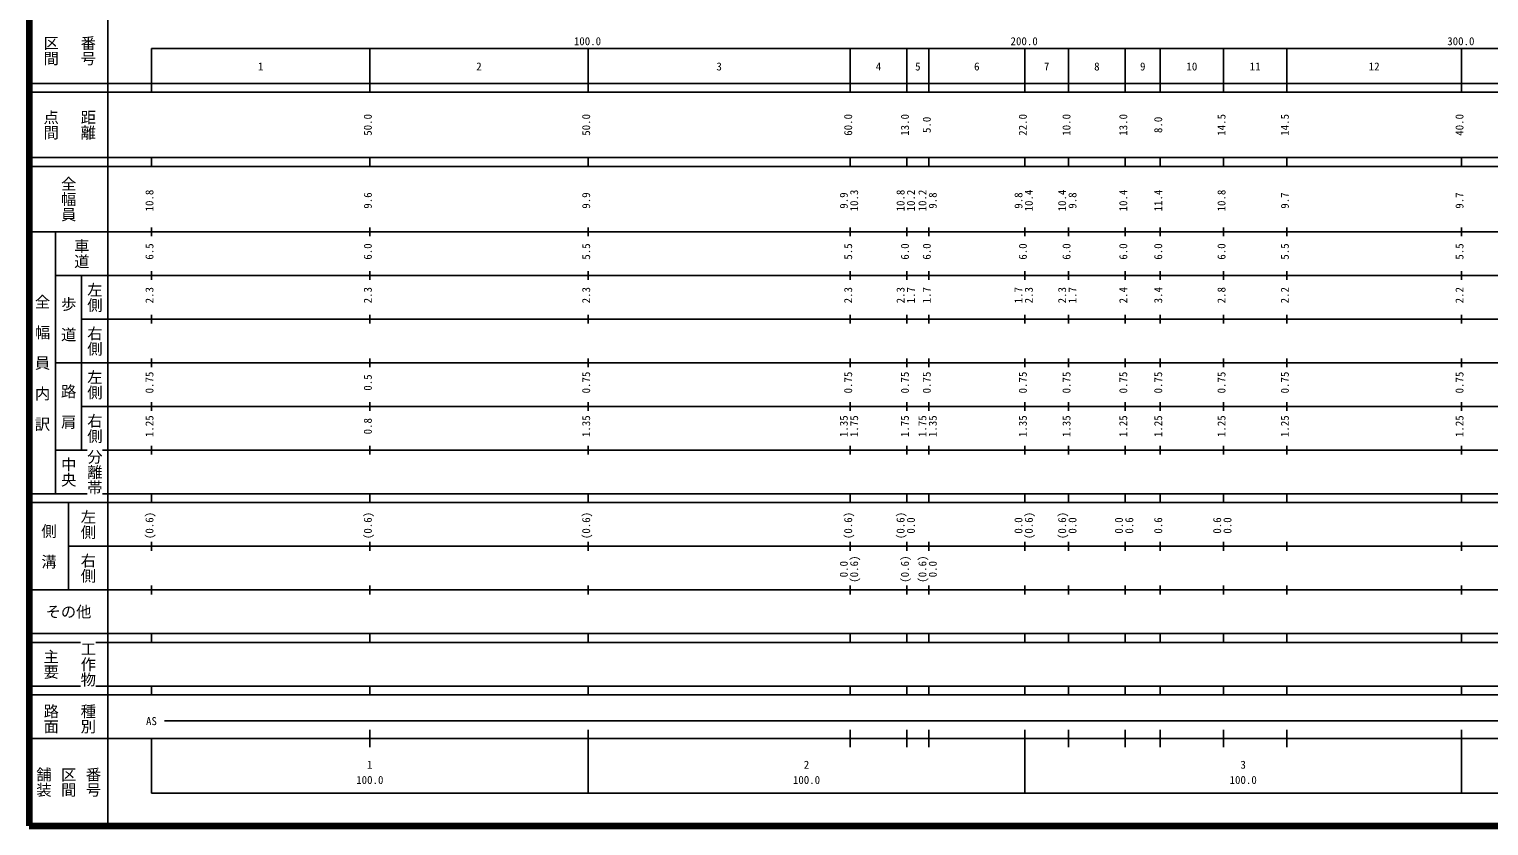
# Model space of a CAD drawing. Units: millimetres on the paper, enlarged 1000 times. Extents: x -2145 to 637855, y -94315 to 265685.
# Drawn here: x -2145 to 332104, y -94315 to 88094 of the extents above; entities that cross this region are included whole.
import ezdxf
from ezdxf.enums import TextEntityAlignment as Align

# ---------------------------------------------------------------- set-up
doc = ezdxf.new("R2010")
doc.units = ezdxf.units.MM
doc.header["$LTSCALE"] = 1000
doc.layers.add('M-TTL', color=2, linetype='Continuous', lineweight=140)
doc.layers.add('M-TTL-BAND', color=7, linetype='Continuous', lineweight=25)
doc.styles.add('@ＭＳ ゴシック', font='')
doc.styles.add('ＭＳ ゴシック', font='')
doc.styles.get('@ＭＳ ゴシック').set_extended_font_data('@MS Gothic')
doc.styles.get('ＭＳ ゴシック').set_extended_font_data('MS Gothic')

msp = doc.modelspace()

# ---------------------------------------------------------------- linework, layer by layer
at = {"layer": 'M-TTL'}
for p, q in [((-2145, 265685), (-2145, -94315)), ((-2145, -94315), (637855, -94315))]:
    msp.add_line(p, q, dxfattribs=at)
at = {"layer": 'M-TTL-BAND'}
for p, q in [((15855, 255685), (15855, -94315)), ((25855, 83685), (536855, 83685)), ((25855, 83685), (25855, 73685)), ((75855, 73685), (75855, 83685)), ((125855, 73685), (125855, 83685)), ((185855, 73685), (185855, 83685)), ((198855, 73685), (198855, 83685)), ((203855, 73685), (203855, 83685)), ((225855, 73685), (225855, 83685)), ((235855, 73685), (235855, 83685)), ((248855, 73685), (248855, 83685)), ((256855, 73685), (256855, 83685)), ((271355, 73685), (271355, 83685)), ((285855, 73685), (285855, 83685)), ((325855, 73685), (325855, 83685)), ((-2145, 75685), (536855, 75685)), ((-2145, 73685), (536855, 73685)), ((-2145, 58685), (536855, 58685)), ((25855, 56685), (25855, 58685)), ((75855, 56685), (75855, 58685)), ((125855, 56685), (125855, 58685)), ((185855, 56685), (185855, 58685)), ((198855, 56685), (198855, 58685)), ((203855, 56685), (203855, 58685)), ((225855, 56685), (225855, 58685)), ((235855, 56685), (235855, 58685)), ((248855, 56685), (248855, 58685)), ((256855, 56685), (256855, 58685)), ((271355, 56685), (271355, 58685)), ((285855, 56685), (285855, 58685)), ((325855, 56685), (325855, 58685)), ((-2145, 56685), (536855, 56685)), ((-2145, 41685), (536855, 41685)), ((3855, -18315), (3855, 41685)), ((25855, 40685), (25855, 42685)), ((75855, 40685), (75855, 42685)), ((125855, 40685), (125855, 42685)), ((185855, 40685), (185855, 42685)), ((198855, 40685), (198855, 42685)), ((203855, 40685), (203855, 42685)), ((225855, 40685), (225855, 42685)), ((235855, 40685), (235855, 42685)), ((248855, 40685), (248855, 42685)), ((256855, 40685), (256855, 42685)), ((271355, 40685), (271355, 42685)), ((285855, 40685), (285855, 42685)), ((325855, 40685), (325855, 42685)), ((3855, 31685), (536855, 31685)), ((9855, 31685), (9855, -8315)), ((25855, 30685), (25855, 32685)), ((75855, 30685), (75855, 32685)), ((125855, 30685), (125855, 32685)), ((185855, 30685), (185855, 32685)), ((198855, 30685), (198855, 32685)), ((203855, 30685), (203855, 32685)), ((225855, 30685), (225855, 32685)), ((235855, 30685), (235855, 32685)), ((248855, 30685), (248855, 32685)), ((256855, 30685), (256855, 32685)), ((271355, 30685), (271355, 32685)), ((285855, 30685), (285855, 32685)), ((325855, 30685), (325855, 32685)), ((9855, 21685), (536855, 21685)), ((25855, 20685), (25855, 22685)), ((75855, 20685), (75855, 22685)), ((125855, 20685), (125855, 22685)), ((185855, 20685), (185855, 22685)), ((198855, 20685), (198855, 22685)), ((203855, 20685), (203855, 22685)), ((225855, 20685), (225855, 22685)), ((235855, 20685), (235855, 22685)), ((248855, 20685), (248855, 22685)), ((256855, 20685), (256855, 22685)), ((271355, 20685), (271355, 22685)), ((285855, 20685), (285855, 22685)), ((325855, 20685), (325855, 22685)), ((3855, 11685), (536855, 11685)), ((25855, 10685), (25855, 12685)), ((75855, 10685), (75855, 12685)), ((125855, 10685), (125855, 12685)), ((185855, 10685), (185855, 12685)), ((198855, 10685), (198855, 12685)), ((203855, 10685), (203855, 12685)), ((225855, 10685), (225855, 12685)), ((235855, 10685), (235855, 12685)), ((248855, 10685), (248855, 12685)), ((256855, 10685), (256855, 12685)), ((271355, 10685), (271355, 12685)), ((285855, 10685), (285855, 12685)), ((325855, 10685), (325855, 12685)), ((9855, 1685), (536855, 1685)), ((25855, 685), (25855, 2685)), ((75855, 685), (75855, 2685)), ((125855, 685), (125855, 2685)), ((185855, 685), (185855, 2685)), ((198855, 685), (198855, 2685)), ((203855, 685), (203855, 2685)), ((225855, 685), (225855, 2685)), ((235855, 685), (235855, 2685)), ((248855, 685), (248855, 2685)), ((256855, 685), (256855, 2685)), ((271355, 685), (271355, 2685)), ((285855, 685), (285855, 2685)), ((325855, 685), (325855, 2685)), ((3855, -8315), (11105, -8315)), ((14605, -8315), (536855, -8315)), ((25855, -9315), (25855, -7315)), ((75855, -9315), (75855, -7315)), ((125855, -9315), (125855, -7315)), ((185855, -9315), (185855, -7315)), ((198855, -9315), (198855, -7315)), ((203855, -9315), (203855, -7315)), ((225855, -9315), (225855, -7315)), ((235855, -9315), (235855, -7315)), ((248855, -9315), (248855, -7315)), ((256855, -9315), (256855, -7315)), ((271355, -9315), (271355, -7315)), ((285855, -9315), (285855, -7315)), ((325855, -9315), (325855, -7315)), ((-2145, -18315), (11105, -18315)), ((14605, -18315), (536855, -18315)), ((25855, -20315), (25855, -18315)), ((75855, -20315), (75855, -18315)), ((125855, -20315), (125855, -18315)), ((185855, -20315), (185855, -18315)), ((198855, -20315), (198855, -18315)), ((203855, -20315), (203855, -18315)), ((225855, -20315), (225855, -18315)), ((235855, -20315), (235855, -18315)), ((248855, -20315), (248855, -18315)), ((256855, -20315), (256855, -18315)), ((271355, -20315), (271355, -18315)), ((285855, -20315), (285855, -18315)), ((325855, -20315), (325855, -18315)), ((-2145, -20315), (536855, -20315)), ((6855, -20315), (6855, -40315)), ((25855, -31315), (25855, -29315)), ((75855, -31315), (75855, -29315)), ((125855, -31315), (125855, -29315)), ((185855, -31315), (185855, -29315)), ((198855, -31315), (198855, -29315)), ((203855, -31315), (203855, -29315)), ((225855, -31315), (225855, -29315)), ((235855, -31315), (235855, -29315)), ((248855, -31315), (248855, -29315)), ((256855, -31315), (256855, -29315)), ((271355, -31315), (271355, -29315)), ((285855, -31315), (285855, -29315)), ((325855, -31315), (325855, -29315)), ((6855, -30315), (536855, -30315)), ((25855, -41315), (25855, -39315)), ((75855, -41315), (75855, -39315)), ((125855, -41315), (125855, -39315)), ((185855, -41315), (185855, -39315)), ((198855, -41315), (198855, -39315)), ((203855, -41315), (203855, -39315)), ((225855, -41315), (225855, -39315)), ((235855, -41315), (235855, -39315)), ((248855, -41315), (248855, -39315)), ((256855, -41315), (256855, -39315)), ((271355, -41315), (271355, -39315)), ((285855, -41315), (285855, -39315)), ((325855, -41315), (325855, -39315)), ((-2145, -40315), (536855, -40315)), ((-2145, -50315), (536855, -50315)), ((-2145, -52315), (9605, -52315)), ((13105, -52315), (536855, -52315)), ((25855, -52315), (25855, -50315)), ((75855, -52315), (75855, -50315)), ((125855, -52315), (125855, -50315)), ((185855, -52315), (185855, -50315)), ((198855, -52315), (198855, -50315)), ((203855, -52315), (203855, -50315)), ((225855, -52315), (225855, -50315)), ((235855, -52315), (235855, -50315)), ((248855, -52315), (248855, -50315)), ((256855, -52315), (256855, -50315)), ((271355, -52315), (271355, -50315)), ((285855, -52315), (285855, -50315)), ((325855, -52315), (325855, -50315)), ((-2145, -62315), (9605, -62315)), ((13105, -62315), (536855, -62315)), ((25855, -64315), (25855, -62315)), ((75855, -64315), (75855, -62315)), ((125855, -64315), (125855, -62315)), ((185855, -64315), (185855, -62315)), ((198855, -64315), (198855, -62315)), ((203855, -64315), (203855, -62315)), ((225855, -64315), (225855, -62315)), ((235855, -64315), (235855, -62315)), ((248855, -64315), (248855, -62315)), ((256855, -64315), (256855, -62315)), ((271355, -64315), (271355, -62315)), ((285855, -64315), (285855, -62315)), ((325855, -64315), (325855, -62315)), ((-2145, -64315), (536855, -64315)), ((28855, -70315), (496855, -70315)), ((75855, -76315), (75855, -72315)), ((125855, -86815), (125855, -72315)), ((185855, -76315), (185855, -72315)), ((198855, -76315), (198855, -72315)), ((203855, -76315), (203855, -72315)), ((225855, -86815), (225855, -72315)), ((235855, -76315), (235855, -72315)), ((248855, -76315), (248855, -72315)), ((256855, -76315), (256855, -72315)), ((271355, -76315), (271355, -72315)), ((285855, -76315), (285855, -72315)), ((325855, -86815), (325855, -72315)), ((-2145, -74315), (536855, -74315)), ((25855, -74315), (25855, -86815)), ((25855, -86815), (536855, -86815))]:
    msp.add_line(p, q, dxfattribs=at)

# ---------------------------------------------------------------- texts
at = {"layer": 'M-TTL-BAND', "style": '@ＭＳ ゴシック'}
for s, p in [('区間', (2855, 83185)), ('番号', (11355, 83185)), ('点間', (2855, 66185)), ('距離', (11355, 66185)), ('全幅員', (6855, 49185)), ('車道', (9855, 36685)), ('全\u3000幅\u3000員\u3000内\u3000訳', (855, 11685)), ('歩\u3000道', (6855, 21685)), ('左側', (12855, 26685)), ('右側', (12855, 16685)), ('左側', (12855, 6685)), ('路\u3000肩', (6855, 1685)), ('右側', (12855, -3315)), ('中央', (6855, -13315)), ('分離帯', (12855, -13315)), ('左側', (11355, -25315)), ('側\u3000溝', (2355, -30315)), ('右側', (11355, -35315)), ('工作物', (11355, -57315)), ('主要', (2855, -57315)), ('路面', (2855, -69815)), ('種別', (11355, -69815)), ('舗装', (1188, -84315)), ('区間', (6855, -84315)), ('番号', (12522, -84315))]:
    msp.add_text(s, height=2566, rotation=270, dxfattribs=at).set_placement(p, align=Align.MIDDLE_CENTER)
at = {"layer": 'M-TTL-BAND', "style": 'ＭＳ ゴシック'}
for s, p in [('100.0', (125699, 83880)), ('200.0', (225699, 83880)), ('300.0', (325699, 83880)), ('1', (50855, 78090)), ('2', (100855, 78090)), ('3', (155855, 78090)), ('4', (192355, 78090)), ('5', (201355, 78090)), ('6', (214855, 78090)), ('7', (230855, 78090)), ('8', (242355, 78090)), ('9', (252855, 78090)), ('10', (264105, 78090)), ('11', (278605, 78090)), ('12', (305855, 78090)), ('AS', (25855, -71815)), ('1', (75855, -81792)), ('2', (175855, -81792)), ('3', (275855, -81792)), ('100.0', (75855, -85282)), ('100.0', (175855, -85282)), ('100.0', (275855, -85282))]:
    msp.add_text(s, height=1833, dxfattribs=at).set_placement(p, align=Align.BOTTOM_CENTER)
for s, p in [('50.0', (76855, 66185)), ('50.0', (126855, 66185)), ('60.0', (186855, 66185)), ('13.0', (199855, 66185)), ('5.0', (204855, 66185)), ('22.0', (226855, 66185)), ('10.0', (236855, 66185)), ('13.0', (249855, 66185)), ('8.0', (257855, 66185)), ('14.5', (272355, 66185)), ('14.5', (286855, 66185)), ('40.0', (326855, 66185)), ('10.8', (26855, 48859)), ('9.6', (76855, 48859)), ('9.9', (126855, 48859)), ('9.9', (185855, 48859)), ('10.3', (188225, 48859)), ('10.8', (198855, 48859)), ('10.2', (201225, 48859)), ('10.2', (203855, 48859)), ('9.8', (206225, 48859)), ('9.8', (225855, 48859)), ('10.4', (228225, 48859)), ('10.4', (235855, 48859)), ('9.8', (238225, 48859)), ('10.4', (249855, 48859)), ('11.4', (257855, 48859)), ('10.8', (272355, 48859)), ('9.7', (286855, 48859)), ('9.7', (326855, 48859)), ('6.5', (26855, 37185)), ('6.0', (76855, 37185)), ('5.5', (126855, 37185)), ('5.5', (186855, 37185)), ('6.0', (199855, 37185)), ('6.0', (204855, 37185)), ('6.0', (226855, 37185)), ('6.0', (236855, 37185)), ('6.0', (249855, 37185)), ('6.0', (257855, 37185)), ('6.0', (272355, 37185)), ('5.5', (286855, 37185)), ('5.5', (326855, 37185)), ('2.3', (26855, 27185)), ('2.3', (76855, 27185)), ('2.3', (126855, 27185)), ('2.3', (186855, 27185)), ('2.3', (198855, 27185)), ('1.7', (201225, 27185)), ('1.7', (204855, 27185)), ('1.7', (225855, 27185)), ('2.3', (228225, 27185)), ('2.3', (235855, 27185)), ('1.7', (238225, 27185)), ('2.4', (249855, 27185)), ('3.4', (257855, 27185)), ('2.8', (272355, 27185)), ('2.2', (286855, 27185)), ('2.2', (326855, 27185)), ('0.75', (26855, 7185)), ('0.5', (76855, 7185)), ('0.75', (126855, 7185)), ('0.75', (186855, 7185)), ('0.75', (199855, 7185)), ('0.75', (204855, 7185)), ('0.75', (226855, 7185)), ('0.75', (236855, 7185)), ('0.75', (249855, 7185)), ('0.75', (257855, 7185)), ('0.75', (272355, 7185)), ('0.75', (286855, 7185)), ('0.75', (326855, 7185)), ('1.25', (26855, -2815)), ('0.8', (76855, -2815)), ('1.35', (126855, -2815)), ('1.35', (185855, -2815)), ('1.75', (188225, -2815)), ('1.75', (199855, -2815)), ('1.75', (203855, -2815)), ('1.35', (206225, -2815)), ('1.35', (226855, -2815)), ('1.35', (236855, -2815)), ('1.25', (249855, -2815)), ('1.25', (257855, -2815)), ('1.25', (272355, -2815)), ('1.25', (286855, -2815)), ('1.25', (326855, -2815)), ('(0.6)', (26855, -25551)), ('(0.6)', (76855, -25551)), ('(0.6)', (126855, -25551)), ('(0.6)', (186855, -25551)), ('(0.6)', (198855, -25551)), ('(0.6)', (228225, -25551)), ('(0.6)', (235855, -25551)), ('0.0', (201225, -25551)), ('0.0', (225855, -25551)), ('0.0', (238225, -25551)), ('0.0', (248855, -25551)), ('0.6', (251225, -25551)), ('0.6', (257855, -25551)), ('0.6', (271355, -25551)), ('0.0', (273725, -25551)), ('(0.6)', (188225, -35551)), ('(0.6)', (199855, -35551)), ('(0.6)', (203855, -35551)), ('0.0', (185855, -35551)), ('0.0', (206225, -35551))]:
    msp.add_text(s, height=1833, rotation=90, dxfattribs=at).set_placement(p, align=Align.BOTTOM_CENTER)
msp.add_text('その他', height=2566, dxfattribs=at).set_placement((6855, -45315), align=Align.MIDDLE_CENTER)

doc.saveas('drawing.dxf')
